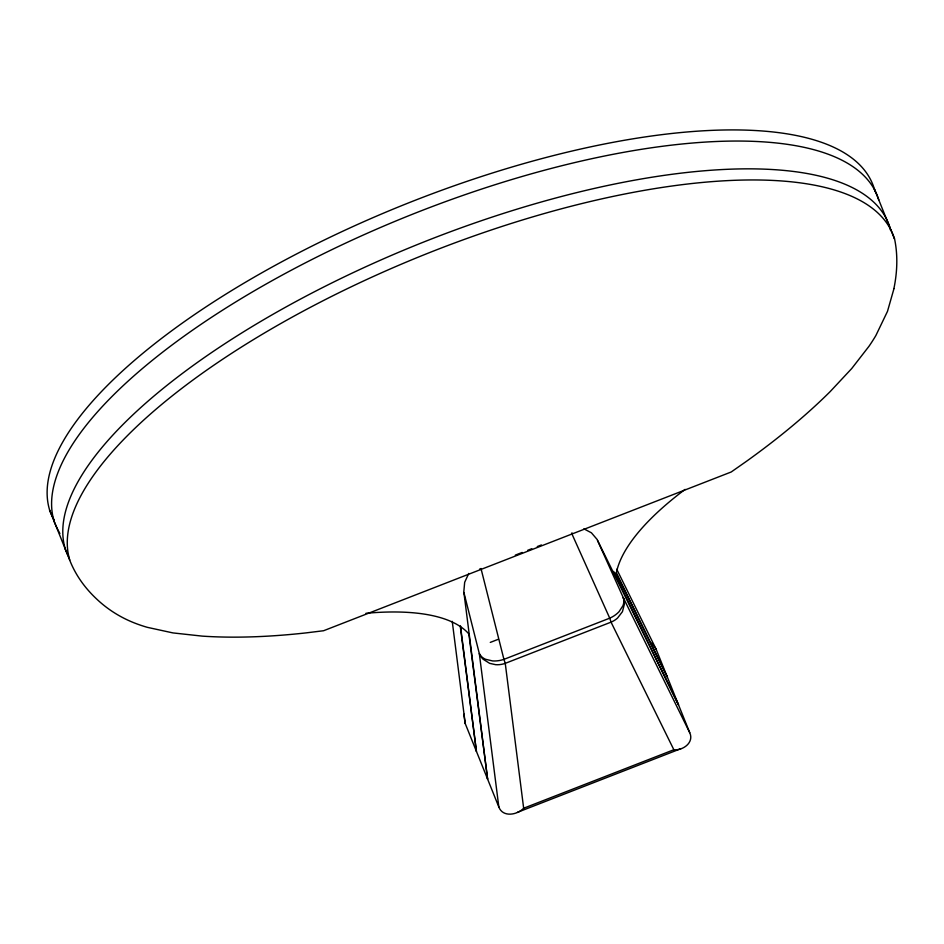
<?xml version="1.0" encoding="UTF-8"?>
<svg xmlns="http://www.w3.org/2000/svg" width="944" height="944" viewBox="0 0 944 944"><rect width="100%" height="100%" fill="white"/><g stroke="black" fill="none" stroke-linecap="round" stroke-linejoin="round"><path stroke-width="1.42" d="M464.047 715.611L465.097 723.246L498.833 806.99C502.833 817.669 517.206 814.979 523.66 808.241L673.851 749.748C682.949 750.669 694.336 742.562 689.722 732.65L656.056 649.071L651.879 642.935M464.082 715.127L464.165 714.171M893.992 288.557L887.49 311.355L875.89 335.498A401.672 141.447 -21.9 0 1 868.987 346.283L851.689 368.573L830.26 391.512A520.616 183.325 -21.9 0 1 746.079 461.581L731.211 471.988L323.591 630.734L306.257 632.869A520.616 183.325 -21.9 0 1 202.169 636.114L172.941 632.917L147.335 627.335A401.672 141.447 -21.9 0 1 136.113 623.606C121.528 618.119 108.005 609.8 96.701 599.062A795.78 280.215 -21.9 0 1 69.703 560.111L49.619 510.031A442.736 155.902 -21.9 0 1 417.26 199.467A442.736 155.902 -21.9 0 1 874.309 188.812L894.475 238.856A442.736 155.902 -21.9 0 0 437.414 249.511A442.736 155.902 -21.9 0 0 69.762 560.052M468.767 573.433L464.672 582.295L463.811 591.735L487.623 779.189L468.873 633.943A256.202 90.211 -21.9 0 0 365.942 613.293M515.306 555.119L522.174 552.452M527.661 550.317L531.779 548.712M537.278 546.564L541.396 544.959M490.29 642.404L498.491 639.206M523.66 808.241L505.252 663.349A25.146 0.779 68.7 0 0 503.931 659.372L609.73 618.167A21.051 14.785 -24.6 0 0 619.028 611.724L622.91 605.777A18.998 13.346 -24.6 0 0 623.229 597.564L596.974 539.284L591.428 532.817L583.911 528.841M680.872 748.686L517.371 812.371M616.739 569.244L656.127 649.236M616.184 573.15L667.325 677.037L616.231 572.689M597.599 540.452L678.524 704.849L613.647 571.427M689.722 732.65L623.229 597.564A18.16 16.98 -27.8 0 1 624.373 604.266L622.438 611.677L617.529 618.072A21.712 20.308 -27.8 0 1 611.039 622.143L505.252 663.349A21.618 20.131 -5.7 0 1 495.683 664.682L489.712 663.372L483.151 659.254A18.16 16.909 -5.7 0 1 479.328 653.602L463.905 592.525M673.851 749.748L611.039 622.143A25.146 0.779 68.7 0 0 609.73 618.167L571.604 533.195A20.095 18.797 -16.6 0 0 572.158 532.971M480.98 568.489L503.931 659.372M460.294 626.474L476.425 751.389L460.483 625.966M498.833 806.99L479.328 653.602A18.998 13.263 -14.5 0 0 485.546 659.278L492.638 660.942A21.051 14.703 -14.5 0 0 503.931 659.36M452.235 621.329L465.227 723.588M615.783 576.725A256.202 90.211 -21.9 0 1 685.12 489.393M65.278 548.924A442.736 155.902 -21.9 0 1 432.942 238.395A442.736 155.902 -21.9 0 1 889.991 227.74A795.745 280.203 -21.9 0 1 890.605 230.43M54.079 521.123A442.736 155.902 -21.9 0 1 421.744 210.595A442.736 155.902 -21.9 0 1 878.793 199.939M59.897 533.513A795.78 280.215 -21.9 0 1 54.02 521.182M68.534 556.476A795.78 280.215 -21.9 0 1 65.219 548.995M480.413 568.701A20.095 18.797 -16.6 0 1 479.835 568.902M894.558 238.832A795.745 280.203 -21.9 0 1 893.909 288.581M54.103 519.991A795.78 280.215 -21.9 0 1 49.536 510.067M874.392 188.788A795.745 280.203 -21.9 0 1 874.923 191.514"/></g></svg>
